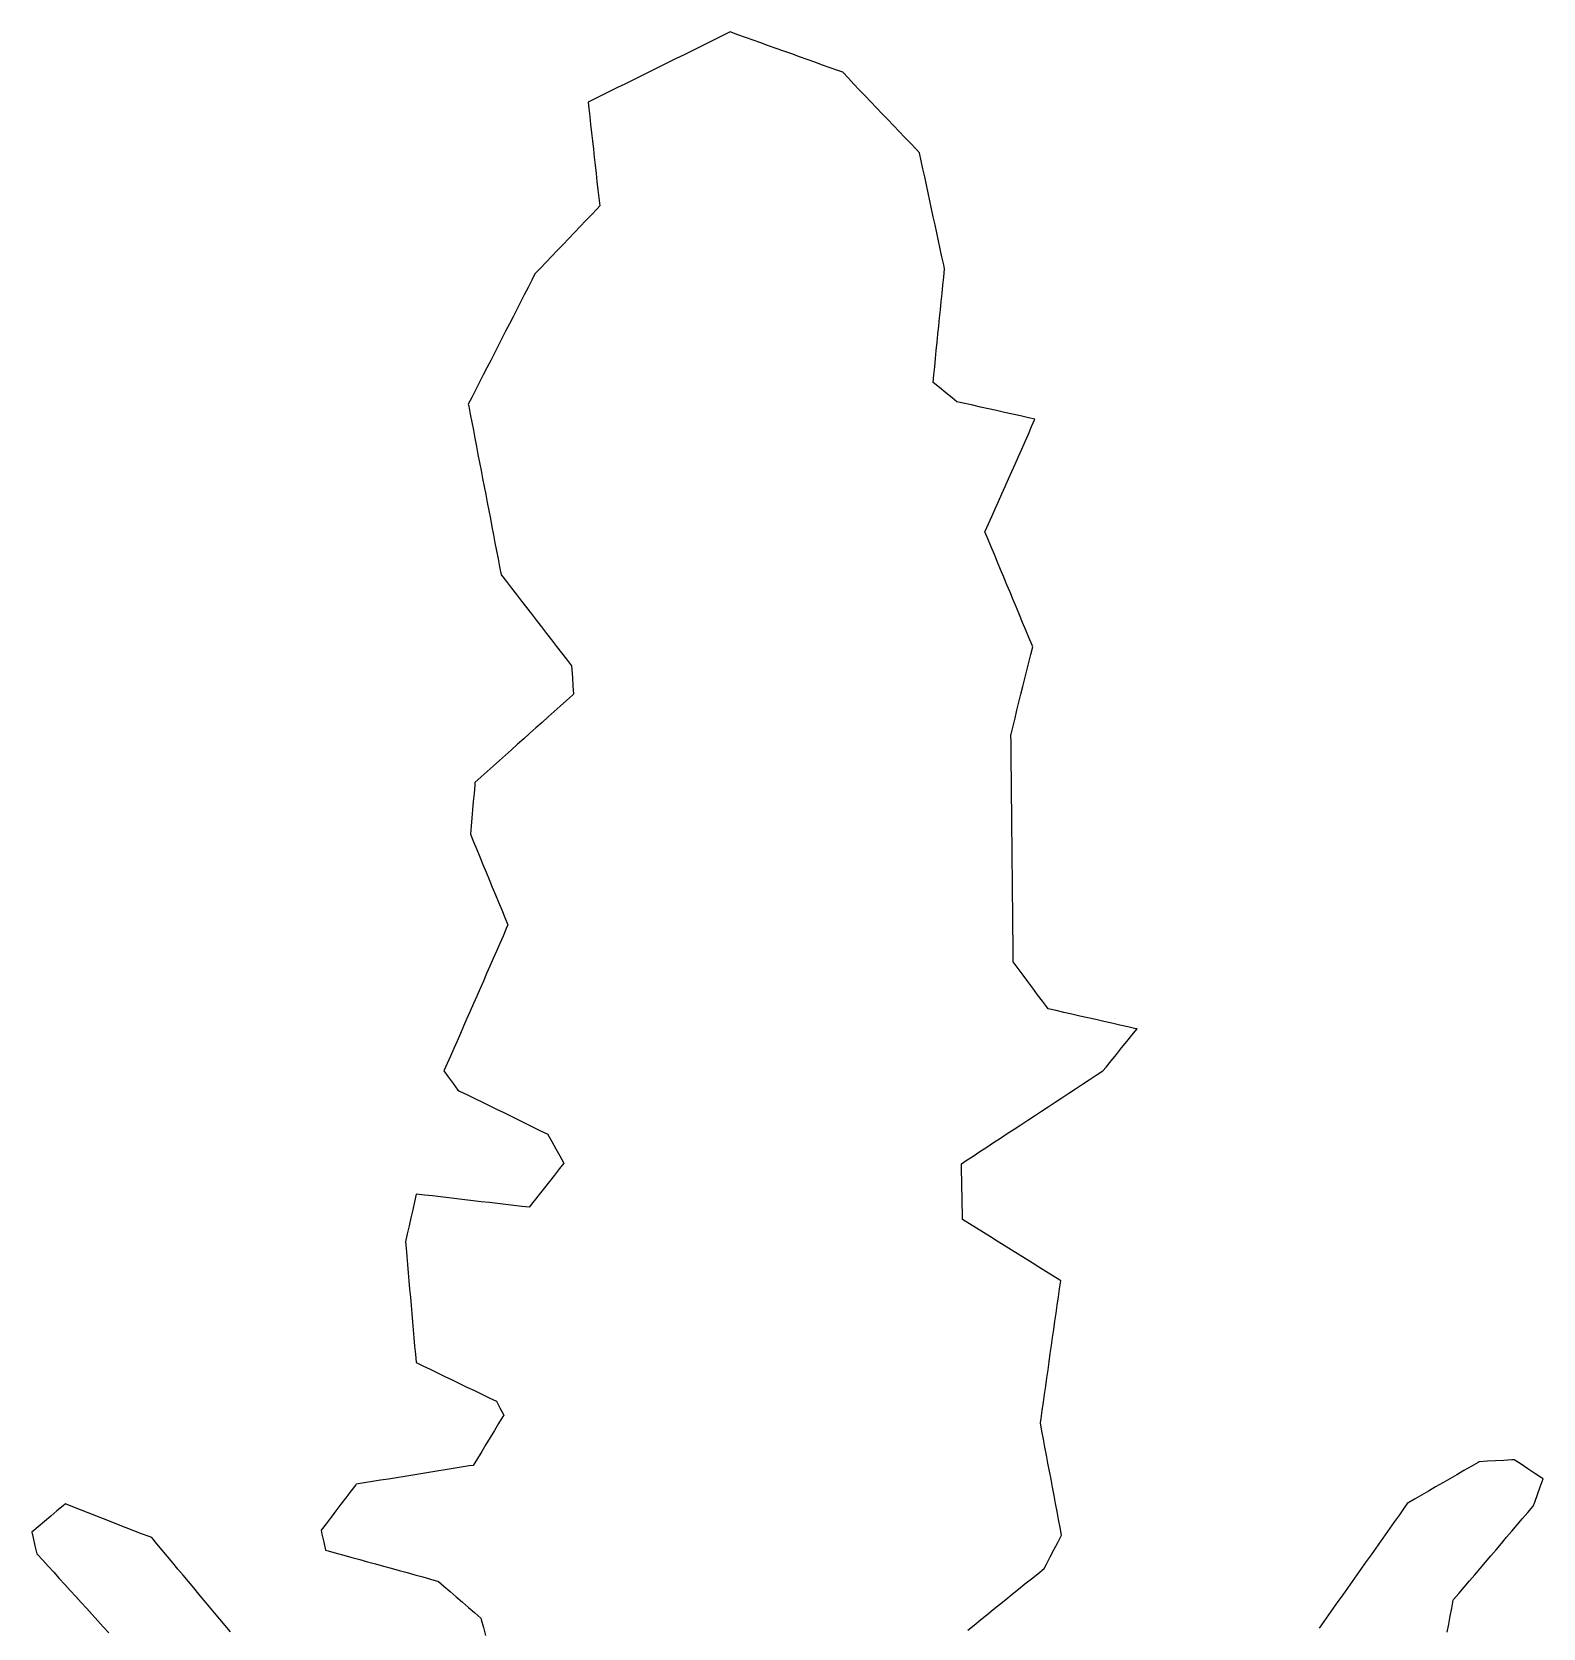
# Model space of a CAD drawing. Header units: millimetres. Extents: x 165 to 2352, y 1753 to 3323.
# Drawn here: x 507.8 to 692.6, y 2799.9 to 2995 of the extents above; entities that cross this region are included whole.
import ezdxf

# ---------------------------------------------------------------- set-up
doc = ezdxf.new("R2010")
doc.units = ezdxf.units.MM
doc.layers.add('ALL_ISLANDS', color=7, linetype='Continuous')
doc.layers.add('OUTLINE_ISLAND_01', color=7, linetype='Continuous')

msp = doc.modelspace()

# ---------------------------------------------------------------- linework, layer by layer
at = {"layer": 'ALL_ISLANDS'}
for points in [[(622.2465, 2799.6413), (623.0249, 2800.269), (623.8033, 2800.8968), (624.5817, 2801.5246), (625.3601, 2802.1523), (626.1385, 2802.7801), (626.9169, 2803.4079), (627.6953, 2804.0356), (628.4737, 2804.6634), (629.2521, 2805.2911), (630.0305, 2805.9189), (630.809, 2806.5467), (631.5874, 2807.1744), (631.867, 2807.7075), (632.3315, 2808.5931), (632.796, 2809.4786), (633.2605, 2810.3642), (633.725, 2811.2498), (633.5476, 2812.1905), (633.3623, 2813.1732), (633.177, 2814.1559), (632.9917, 2815.1386), (632.8064, 2816.1212), (632.6211, 2817.1039), (632.4358, 2818.0866), (632.2505, 2819.0693), (632.0652, 2820.052), (631.8799, 2821.0346), (631.6946, 2822.0173), (631.5093, 2823), (631.324, 2823.9827), (631.1387, 2824.9654), (631.2181, 2825.5208), (631.3595, 2826.5107), (631.501, 2827.5006), (631.6425, 2828.4906), (631.784, 2829.4805), (631.9254, 2830.4705), (632.0669, 2831.4604), (632.2084, 2832.4504), (632.3499, 2833.4403), (632.4913, 2834.4302), (632.6328, 2835.4202), (632.7743, 2836.4101), (632.9157, 2837.4001), (633.0572, 2838.39), (633.1987, 2839.38), (633.3402, 2840.3699), (633.4816, 2841.3598), (633.6231, 2842.3498), (633.5047, 2842.4236), (632.6562, 2842.9528), (631.8077, 2843.4819), (630.9591, 2844.0111), (630.1106, 2844.5402), (629.2621, 2845.0694), (628.4136, 2845.5985), (627.565, 2846.1277), (626.7165, 2846.6568), (625.868, 2847.1859), (625.0194, 2847.7151), (624.1709, 2848.2442), (623.3224, 2848.7734), (622.4738, 2849.3025), (621.6253, 2849.8317), (621.6088, 2850.664), (621.5889, 2851.6638), (621.569, 2852.6636), (621.5491, 2853.6634), (621.5292, 2854.6632), (621.5093, 2855.663), (621.4894, 2856.6628), (622.0646, 2857.0402), (622.9007, 2857.5887), (623.7368, 2858.1372), (624.573, 2858.6857), (625.4091, 2859.2342), (626.2453, 2859.7828), (627.0814, 2860.3313), (627.9175, 2860.8798), (628.7537, 2861.4283), (629.5898, 2861.9769), (630.4259, 2862.5254), (631.2621, 2863.0739), (632.0982, 2863.6224), (632.9343, 2864.1709), (633.7705, 2864.7195), (634.6066, 2865.268), (635.4427, 2865.8165), (636.2789, 2866.365), (637.115, 2866.9136), (637.9512, 2867.4621), (638.7873, 2868.0106), (639.168, 2868.4773), (639.8001, 2869.2522), (640.4322, 2870.027), (641.0644, 2870.8019), (641.6965, 2871.5768), (642.3286, 2872.3517), (642.9607, 2873.1265), (642.7975, 2873.1635), (641.8222, 2873.3847), (640.847, 2873.6058), (639.8717, 2873.8269), (638.8965, 2874.048), (637.9212, 2874.2692), (636.946, 2874.4903), (635.9707, 2874.7114), (634.9955, 2874.9325), (634.0202, 2875.1536), (633.045, 2875.3748), (632.0697, 2875.5959), (631.9899, 2875.7037), (631.3947, 2876.5073), (630.7995, 2877.3109), (630.2043, 2878.1145), (629.6092, 2878.918), (629.014, 2879.7216), (628.4188, 2880.5252), (627.8236, 2881.3288), (627.8155, 2882.1177), (627.8053, 2883.1176), (627.7951, 2884.1176), (627.7849, 2885.1175), (627.7747, 2886.1175), (627.7644, 2887.1174), (627.7542, 2888.1174), (627.744, 2889.1173), (627.7338, 2890.1173), (627.7236, 2891.1172), (627.7133, 2892.1172), (627.7031, 2893.1171), (627.6929, 2894.1171), (627.6827, 2895.117), (627.6725, 2896.117), (627.6622, 2897.1169), (627.652, 2898.1169), (627.6418, 2899.1168), (627.6316, 2900.1168), (627.6214, 2901.1167), (627.6111, 2902.1167), (627.6009, 2903.1166), (627.5907, 2904.1165), (627.5805, 2905.1165), (627.5703, 2906.1164), (627.56, 2907.1164), (627.5498, 2908.1163), (627.5396, 2909.1163), (627.5548, 2909.1779), (627.7947, 2910.1487), (628.0345, 2911.1195), (628.2744, 2912.0903), (628.5142, 2913.0611), (628.7541, 2914.0319), (628.9939, 2915.0027), (629.2338, 2915.9735), (629.4736, 2916.9444), (629.7135, 2917.9152), (629.9533, 2918.886), (630.1932, 2919.8568), (630.117, 2920.0399), (629.7331, 2920.9632), (629.3491, 2921.8866), (628.9652, 2922.81), (628.5813, 2923.7333), (628.1973, 2924.6567), (627.8134, 2925.58), (627.4294, 2926.5034), (627.0455, 2927.4267), (626.6615, 2928.3501), (626.2776, 2929.2734), (625.8936, 2930.1968), (625.5097, 2931.1201), (625.1257, 2932.0435), (624.7418, 2932.9669), (624.3578, 2933.8902), (624.3883, 2933.9588), (624.794, 2934.8728), (625.1998, 2935.7868), (625.6056, 2936.7007), (626.0113, 2937.6147), (626.4171, 2938.5287), (626.8229, 2939.4427), (627.2286, 2940.3566), (627.6344, 2941.2706), (628.0402, 2942.1846), (628.4459, 2943.0986), (628.8517, 2944.0126), (629.2575, 2944.9265), (629.6632, 2945.8405), (630.069, 2946.7545), (630.4748, 2947.6685), (629.6881, 2947.8439), (628.7121, 2948.0616), (627.7361, 2948.2794), (626.76, 2948.4971), (625.784, 2948.7148), (624.808, 2948.9325), (623.832, 2949.1502), (622.856, 2949.3679), (621.88, 2949.5856), (620.904, 2949.8033), (620.3365, 2950.2672), (619.5622, 2950.9001), (618.788, 2951.5329), (618.0137, 2952.1658), (618.1071, 2953.0863), (618.2081, 2954.0812), (618.3091, 2955.0761), (618.4101, 2956.071), (618.511, 2957.0659), (618.612, 2958.0608), (618.713, 2959.0556), (618.814, 2960.0505), (618.9149, 2961.0454), (619.0159, 2962.0403), (619.1169, 2963.0352), (619.2179, 2964.0301), (619.3188, 2965.025), (619.4198, 2966.0199), (619.3087, 2966.5353), (619.0979, 2967.5128), (618.8871, 2968.4904), (618.6763, 2969.4679), (618.4656, 2970.4454), (618.2548, 2971.423), (618.044, 2972.4005), (617.8333, 2973.378), (617.6225, 2974.3556), (617.4117, 2975.3331), (617.2009, 2976.3106), (616.9902, 2977.2882), (616.7794, 2978.2657), (616.5686, 2979.2432), (616.3578, 2980.2208), (615.9351, 2980.6639), (615.2448, 2981.3874), (614.5545, 2982.111), (613.8642, 2982.8345), (613.1739, 2983.558), (612.4837, 2984.2816), (611.7934, 2985.0051), (611.1031, 2985.7286), (610.4128, 2986.4522), (609.7225, 2987.1757), (609.0322, 2987.8992), (608.3419, 2988.6228), (607.6517, 2989.3463), (606.9614, 2990.0699), (606.3737, 2990.2802), (605.4322, 2990.6172), (604.4907, 2990.9542), (603.5492, 2991.2912), (602.6077, 2991.6282), (601.6662, 2991.9652), (600.7247, 2992.3022), (599.7832, 2992.6392), (598.8417, 2992.9762), (597.9002, 2993.3132), (596.9587, 2993.6502), (596.0172, 2993.9872), (595.0757, 2994.3242), (594.1342, 2994.6612), (593.1927, 2994.9982), (592.8676, 2994.8374), (591.9713, 2994.3941), (591.0749, 2993.9508), (590.1786, 2993.5074), (589.2822, 2993.0641), (588.3859, 2992.6207), (587.4895, 2992.1774), (586.5932, 2991.734), (585.6968, 2991.2907), (584.8005, 2990.8473), (583.9041, 2990.404), (583.0078, 2989.9607), (582.1114, 2989.5173), (581.2151, 2989.074), (580.3187, 2988.6306), (579.4224, 2988.1873), (578.526, 2987.7439), (577.6297, 2987.3006), (576.7333, 2986.8572), (575.837, 2986.4139), (575.9218, 2985.652), (576.0325, 2984.6581), (576.1432, 2983.6643), (576.2538, 2982.6704), (576.3645, 2981.6766), (576.4752, 2980.6827), (576.5859, 2979.6888), (576.6965, 2978.695), (576.8072, 2977.7011), (576.9179, 2976.7073), (577.0286, 2975.7134), (577.1392, 2974.7196), (577.2499, 2973.7257), (576.919, 2973.378), (576.2296, 2972.6536), (575.5402, 2971.9292), (574.8508, 2971.2048), (574.1614, 2970.4805), (573.472, 2969.7561), (572.7826, 2969.0317), (572.0932, 2968.3073), (571.4038, 2967.5829), (570.7144, 2966.8586), (570.025, 2966.1342), (569.3356, 2965.4098), (568.9393, 2964.6369), (568.483, 2963.747), (568.0267, 2962.8572), (567.5705, 2961.9673), (567.1142, 2961.0775), (566.6579, 2960.1877), (566.2017, 2959.2978), (565.7454, 2958.408), (565.2892, 2957.5181), (564.8329, 2956.6283), (564.3766, 2955.7384), (563.9204, 2954.8486), (563.4641, 2953.9587), (563.0078, 2953.0689), (562.5516, 2952.179), (562.0953, 2951.2892), (561.6391, 2950.3994), (561.1828, 2949.5095), (561.2325, 2949.2512), (561.4215, 2948.2692), (561.6104, 2947.2872), (561.7994, 2946.3052), (561.9884, 2945.3232), (562.1773, 2944.3413), (562.3663, 2943.3593), (562.5553, 2942.3773), (562.7442, 2941.3953), (562.9332, 2940.4133), (563.1222, 2939.4313), (563.3111, 2938.4494), (563.5001, 2937.4674), (563.6891, 2936.4854), (563.878, 2935.5034), (564.067, 2934.5214), (564.256, 2933.5394), (564.4449, 2932.5575), (564.6339, 2931.5755), (564.8229, 2930.5935), (565.0118, 2929.6115), (565.2008, 2928.6295), (565.227, 2928.5957), (565.8389, 2927.8048), (566.4509, 2927.0139), (567.0628, 2926.2231), (567.6748, 2925.4322), (568.2868, 2924.6413), (568.8987, 2923.8504), (569.5107, 2923.0595), (570.1226, 2922.2686), (570.7346, 2921.4777), (571.3466, 2920.6868), (571.9585, 2919.8959), (572.5705, 2919.1051), (573.1824, 2918.3142), (573.7944, 2917.5233), (573.8299, 2917.0503), (573.9049, 2916.0531), (573.9799, 2915.0559), (574.0548, 2914.0587), (573.9183, 2913.9364), (573.1734, 2913.2692), (572.4285, 2912.602), (571.6836, 2911.9348), (570.9387, 2911.2676), (570.1938, 2910.6005), (569.4489, 2909.9333), (568.704, 2909.2661), (567.9591, 2908.5989), (567.2142, 2907.9317), (566.4693, 2907.2646), (565.7244, 2906.5974), (564.9795, 2905.9302), (564.2346, 2905.263), (563.4897, 2904.5958), (562.7448, 2903.9287), (561.9999, 2903.2615), (561.9687, 2902.9093), (561.8803, 2901.9132), (561.7919, 2900.9171), (561.7035, 2899.921), (561.6151, 2898.9249), (561.5267, 2897.9288), (561.4383, 2896.9328), (561.4409, 2896.9263), (561.823, 2896.0022), (562.205, 2895.078), (562.587, 2894.1539), (562.969, 2893.2297), (563.3511, 2892.3056), (563.7331, 2891.3814), (564.1151, 2890.4573), (564.4971, 2889.5331), (564.8792, 2888.609), (565.2612, 2887.6848), (565.6432, 2886.7607), (566.0252, 2885.8365), (565.8301, 2885.3913), (565.4286, 2884.4754), (565.0271, 2883.5595), (564.6256, 2882.6437), (564.2241, 2881.7278), (563.8226, 2880.812), (563.4211, 2879.8961), (563.0196, 2878.9802), (562.6181, 2878.0644), (562.2166, 2877.1485), (561.8151, 2876.2327), (561.4136, 2875.3168), (561.0121, 2874.4009), (560.6106, 2873.4851), (560.2091, 2872.5692), (559.8076, 2871.6533), (559.4061, 2870.7375), (559.0046, 2869.8216), (558.6031, 2868.9058), (558.2016, 2867.9899), (558.7264, 2867.2662), (559.3134, 2866.4566), (559.9005, 2865.6471), (560.122, 2865.5385), (561.0199, 2865.0982), (561.9178, 2864.658), (562.8157, 2864.2178), (563.7136, 2863.7776), (564.6114, 2863.3374), (565.5093, 2862.8971), (566.4072, 2862.4569), (567.3051, 2862.0167), (568.203, 2861.5765), (569.1009, 2861.1363), (569.9988, 2860.696), (570.8967, 2860.2558), (570.9131, 2860.2267), (571.4051, 2859.3561), (571.897, 2858.4854), (572.389, 2857.6148), (572.8809, 2856.7442), (572.3375, 2856.0529), (571.7195, 2855.2667), (571.1015, 2854.4805), (570.4835, 2853.6944), (569.8655, 2852.9082), (569.2475, 2852.122), (568.6295, 2851.3358), (567.7269, 2851.4408), (566.7336, 2851.5562), (565.7403, 2851.6717), (564.747, 2851.7872), (563.7537, 2851.9027), (562.7604, 2852.0182), (561.767, 2852.1337), (560.7737, 2852.2492), (559.7804, 2852.3646), (558.7871, 2852.4801), (557.7938, 2852.5956), (556.8005, 2852.7111), (555.8072, 2852.8266), (554.8139, 2852.9421), (554.5979, 2851.9803), (554.3787, 2851.0046), (554.1595, 2850.0289), (553.9404, 2849.0533), (553.7212, 2848.0776), (553.5021, 2847.1019), (553.5709, 2846.3152), (553.6582, 2845.319), (553.7454, 2844.3228), (553.8327, 2843.3267), (553.9199, 2842.3305), (554.0071, 2841.3343), (554.0944, 2840.3381), (554.1816, 2839.3419), (554.2688, 2838.3457), (554.3561, 2837.3495), (554.4433, 2836.3533), (554.5305, 2835.3572), (554.6178, 2834.361), (554.705, 2833.3648), (554.7922, 2832.3686), (555.616, 2831.9709), (556.5165, 2831.5361), (557.4171, 2831.1014), (558.3176, 2830.6666), (559.2182, 2830.2318), (560.1187, 2829.7971), (561.0192, 2829.3623), (561.9198, 2828.9275), (562.8203, 2828.4928), (563.7209, 2828.058), (564.6214, 2827.6232), (565.0425, 2826.8257), (565.5094, 2825.9414), (565.4088, 2825.7753), (564.8909, 2824.9199), (564.3729, 2824.0644), (563.855, 2823.209), (563.3371, 2822.3536), (562.8191, 2821.4982), (562.3012, 2820.6428), (561.7833, 2819.7873), (561.3008, 2819.7096), (560.3135, 2819.5504), (559.3263, 2819.3912), (558.339, 2819.232), (557.3518, 2819.0728), (556.3645, 2818.9137), (555.3773, 2818.7545), (554.39, 2818.5953), (553.4028, 2818.4361), (552.4155, 2818.2769), (551.4283, 2818.1177), (550.441, 2817.9586), (549.4538, 2817.7994), (548.4665, 2817.6402), (547.4793, 2817.481), (547.4318, 2817.4189), (546.8246, 2816.6244), (546.2173, 2815.8299), (545.6101, 2815.0353), (545.0028, 2814.2408), (544.3956, 2813.4463), (543.7884, 2812.6518), (543.1811, 2811.8573), (543.2904, 2811.3753), (543.5116, 2810.4001), (543.7328, 2809.4249), (544.0474, 2809.3379), (545.0113, 2809.0715), (545.9752, 2808.805), (546.939, 2808.5386), (547.9029, 2808.2722), (548.8667, 2808.0058), (549.8306, 2807.7393), (550.7944, 2807.4729), (551.7583, 2807.2065), (552.7221, 2806.94), (553.686, 2806.6736), (554.6499, 2806.4072), (555.6137, 2806.1408), (556.5776, 2805.8743), (557.5414, 2805.6079), (558.2067, 2805.0288), (558.9609, 2804.3722), (559.7152, 2803.7156), (560.4694, 2803.059), (561.2237, 2802.4024), (561.9779, 2801.7459), (562.7322, 2801.0893), (562.7731, 2800.9351), (563.0301, 2799.9687), (563.287, 2799.0022)], [(680.8914, 2799.3898), (681.0726, 2800.3732), (681.2538, 2801.3567), (681.4351, 2802.3401), (681.6163, 2803.3236), (681.6652, 2803.381), (682.3138, 2804.1422), (682.9624, 2804.9033), (683.6109, 2805.6645), (684.2595, 2806.4257), (684.9081, 2807.1868), (685.5566, 2807.948), (686.2052, 2808.7091), (686.8538, 2809.4703), (687.5023, 2810.2315), (688.1509, 2810.9926), (688.7995, 2811.7538), (689.448, 2812.5149), (690.0966, 2813.2761), (690.7452, 2814.0372), (691.3937, 2814.7984), (691.5777, 2815.303), (691.9203, 2816.2425), (692.2629, 2817.182), (692.6055, 2818.1215), (692.4153, 2818.2485), (691.5838, 2818.8039), (690.7522, 2819.3593), (689.9206, 2819.9147), (689.089, 2820.4701), (688.7947, 2820.454), (687.7962, 2820.3994), (686.7977, 2820.3447), (685.7992, 2820.2901), (684.8007, 2820.2354), (684.6575, 2820.1524), (683.7923, 2819.651), (682.9271, 2819.1496), (682.0618, 2818.6482), (681.1966, 2818.1468), (680.3314, 2817.6454), (679.4662, 2817.144), (678.601, 2816.6426), (677.7358, 2816.1412), (676.8706, 2815.6398), (676.0053, 2815.1384), (675.6071, 2814.5751), (675.0298, 2813.7586), (674.4526, 2812.942), (673.8753, 2812.1255), (673.298, 2811.3089), (672.7207, 2810.4924), (672.1435, 2809.6758), (671.5662, 2808.8593), (670.9889, 2808.0427), (670.4116, 2807.2262), (669.8344, 2806.4096), (669.2571, 2805.5931), (668.6798, 2804.7765), (668.1026, 2803.96), (667.5253, 2803.1434), (666.948, 2802.3269), (666.3707, 2801.5103), (665.7935, 2800.6938), (665.2162, 2799.8772)], [(532.0906, 2799.4413), (531.4492, 2800.2085), (530.8078, 2800.9756), (530.1663, 2801.7428), (529.5249, 2802.51), (528.8835, 2803.2772), (528.2421, 2804.0444), (527.6006, 2804.8116), (526.9592, 2805.5787), (526.3178, 2806.3459), (525.6763, 2807.1131), (525.0349, 2807.8803), (524.3935, 2808.6475), (523.7521, 2809.4147), (523.1106, 2810.1819), (522.4692, 2810.949), (522.1526, 2811.0729), (521.2213, 2811.4371), (520.2899, 2811.8013), (519.3586, 2812.1655), (518.4273, 2812.5297), (517.496, 2812.8939), (516.5647, 2813.2581), (515.6334, 2813.6223), (514.702, 2813.9866), (513.7707, 2814.3508), (512.8394, 2814.715), (511.9081, 2815.0792), (511.6459, 2814.8586), (510.8807, 2814.2148), (510.1154, 2813.5711), (509.3502, 2812.9273), (508.585, 2812.2836), (507.8198, 2811.6398), (507.9748, 2810.9433), (508.192, 2809.9672), (508.4092, 2808.991), (508.4652, 2808.9296), (509.1385, 2808.1903), (509.8119, 2807.451), (510.4853, 2806.7117), (511.1587, 2805.9725), (511.8321, 2805.2332), (512.5054, 2804.4939), (513.1788, 2803.7546), (513.8522, 2803.0153), (514.5256, 2802.276), (515.199, 2801.5367), (515.8724, 2800.7974), (516.5457, 2800.0581), (517.2191, 2799.3188)]]:
    msp.add_lwpolyline(points, dxfattribs=at)
at = {"layer": 'OUTLINE_ISLAND_01'}
for points in [[(622.2465, 2799.6413), (623.0249, 2800.269), (623.8033, 2800.8968), (624.5817, 2801.5246), (625.3601, 2802.1523), (626.1385, 2802.7801), (626.9169, 2803.4079), (627.6953, 2804.0356), (628.4737, 2804.6634), (629.2521, 2805.2911), (630.0305, 2805.9189), (630.809, 2806.5467), (631.5874, 2807.1744), (631.867, 2807.7075), (632.3315, 2808.5931), (632.796, 2809.4786), (633.2605, 2810.3642), (633.725, 2811.2498), (633.5476, 2812.1905), (633.3623, 2813.1732), (633.177, 2814.1559), (632.9917, 2815.1386), (632.8064, 2816.1212), (632.6211, 2817.1039), (632.4358, 2818.0866), (632.2505, 2819.0693), (632.0652, 2820.052), (631.8799, 2821.0346), (631.6946, 2822.0173), (631.5093, 2823), (631.324, 2823.9827), (631.1387, 2824.9654), (631.2181, 2825.5208), (631.3595, 2826.5107), (631.501, 2827.5006), (631.6425, 2828.4906), (631.784, 2829.4805), (631.9254, 2830.4705), (632.0669, 2831.4604), (632.2084, 2832.4504), (632.3499, 2833.4403), (632.4913, 2834.4302), (632.6328, 2835.4202), (632.7743, 2836.4101), (632.9157, 2837.4001), (633.0572, 2838.39), (633.1987, 2839.38), (633.3402, 2840.3699), (633.4816, 2841.3598), (633.6231, 2842.3498), (633.5047, 2842.4236), (632.6562, 2842.9528), (631.8077, 2843.4819), (630.9591, 2844.0111), (630.1106, 2844.5402), (629.2621, 2845.0694), (628.4136, 2845.5985), (627.565, 2846.1277), (626.7165, 2846.6568), (625.868, 2847.1859), (625.0194, 2847.7151), (624.1709, 2848.2442), (623.3224, 2848.7734), (622.4738, 2849.3025), (621.6253, 2849.8317), (621.6088, 2850.664), (621.5889, 2851.6638), (621.569, 2852.6636), (621.5491, 2853.6634), (621.5292, 2854.6632), (621.5093, 2855.663), (621.4894, 2856.6628), (622.0646, 2857.0402), (622.9007, 2857.5887), (623.7368, 2858.1372), (624.573, 2858.6857), (625.4091, 2859.2342), (626.2453, 2859.7828), (627.0814, 2860.3313), (627.9175, 2860.8798), (628.7537, 2861.4283), (629.5898, 2861.9769), (630.4259, 2862.5254), (631.2621, 2863.0739), (632.0982, 2863.6224), (632.9343, 2864.1709), (633.7705, 2864.7195), (634.6066, 2865.268), (635.4427, 2865.8165), (636.2789, 2866.365), (637.115, 2866.9136), (637.9512, 2867.4621), (638.7873, 2868.0106), (639.168, 2868.4773), (639.8001, 2869.2522), (640.4322, 2870.027), (641.0644, 2870.8019), (641.6965, 2871.5768), (642.3286, 2872.3517), (642.9607, 2873.1265), (642.7975, 2873.1635), (641.8222, 2873.3847), (640.847, 2873.6058), (639.8717, 2873.8269), (638.8965, 2874.048), (637.9212, 2874.2692), (636.946, 2874.4903), (635.9707, 2874.7114), (634.9955, 2874.9325), (634.0202, 2875.1536), (633.045, 2875.3748), (632.0697, 2875.5959), (631.9899, 2875.7037), (631.3947, 2876.5073), (630.7995, 2877.3109), (630.2043, 2878.1145), (629.6092, 2878.918), (629.014, 2879.7216), (628.4188, 2880.5252), (627.8236, 2881.3288), (627.8155, 2882.1177), (627.8053, 2883.1176), (627.7951, 2884.1176), (627.7849, 2885.1175), (627.7747, 2886.1175), (627.7644, 2887.1174), (627.7542, 2888.1174), (627.744, 2889.1173), (627.7338, 2890.1173), (627.7236, 2891.1172), (627.7133, 2892.1172), (627.7031, 2893.1171), (627.6929, 2894.1171), (627.6827, 2895.117), (627.6725, 2896.117), (627.6622, 2897.1169), (627.652, 2898.1169), (627.6418, 2899.1168), (627.6316, 2900.1168), (627.6214, 2901.1167), (627.6111, 2902.1167), (627.6009, 2903.1166), (627.5907, 2904.1165), (627.5805, 2905.1165), (627.5703, 2906.1164), (627.56, 2907.1164), (627.5498, 2908.1163), (627.5396, 2909.1163), (627.5548, 2909.1779), (627.7947, 2910.1487), (628.0345, 2911.1195), (628.2744, 2912.0903), (628.5142, 2913.0611), (628.7541, 2914.0319), (628.9939, 2915.0027), (629.2338, 2915.9735), (629.4736, 2916.9444), (629.7135, 2917.9152), (629.9533, 2918.886), (630.1932, 2919.8568), (630.117, 2920.0399), (629.7331, 2920.9632), (629.3491, 2921.8866), (628.9652, 2922.81), (628.5813, 2923.7333), (628.1973, 2924.6567), (627.8134, 2925.58), (627.4294, 2926.5034), (627.0455, 2927.4267), (626.6615, 2928.3501), (626.2776, 2929.2734), (625.8936, 2930.1968), (625.5097, 2931.1201), (625.1257, 2932.0435), (624.7418, 2932.9669), (624.3578, 2933.8902), (624.3883, 2933.9588), (624.794, 2934.8728), (625.1998, 2935.7868), (625.6056, 2936.7007), (626.0113, 2937.6147), (626.4171, 2938.5287), (626.8229, 2939.4427), (627.2286, 2940.3566), (627.6344, 2941.2706), (628.0402, 2942.1846), (628.4459, 2943.0986), (628.8517, 2944.0126), (629.2575, 2944.9265), (629.6632, 2945.8405), (630.069, 2946.7545), (630.4748, 2947.6685), (629.6881, 2947.8439), (628.7121, 2948.0616), (627.7361, 2948.2794), (626.76, 2948.4971), (625.784, 2948.7148), (624.808, 2948.9325), (623.832, 2949.1502), (622.856, 2949.3679), (621.88, 2949.5856), (620.904, 2949.8033), (620.3365, 2950.2672), (619.5622, 2950.9001), (618.788, 2951.5329), (618.0137, 2952.1658), (618.1071, 2953.0863), (618.2081, 2954.0812), (618.3091, 2955.0761), (618.4101, 2956.071), (618.511, 2957.0659), (618.612, 2958.0608), (618.713, 2959.0556), (618.814, 2960.0505), (618.9149, 2961.0454), (619.0159, 2962.0403), (619.1169, 2963.0352), (619.2179, 2964.0301), (619.3188, 2965.025), (619.4198, 2966.0199), (619.3087, 2966.5353), (619.0979, 2967.5128), (618.8871, 2968.4904), (618.6763, 2969.4679), (618.4656, 2970.4454), (618.2548, 2971.423), (618.044, 2972.4005), (617.8333, 2973.378), (617.6225, 2974.3556), (617.4117, 2975.3331), (617.2009, 2976.3106), (616.9902, 2977.2882), (616.7794, 2978.2657), (616.5686, 2979.2432), (616.3578, 2980.2208), (615.9351, 2980.6639), (615.2448, 2981.3874), (614.5545, 2982.111), (613.8642, 2982.8345), (613.1739, 2983.558), (612.4837, 2984.2816), (611.7934, 2985.0051), (611.1031, 2985.7286), (610.4128, 2986.4522), (609.7225, 2987.1757), (609.0322, 2987.8992), (608.3419, 2988.6228), (607.6517, 2989.3463), (606.9614, 2990.0699), (606.3737, 2990.2802), (605.4322, 2990.6172), (604.4907, 2990.9542), (603.5492, 2991.2912), (602.6077, 2991.6282), (601.6662, 2991.9652), (600.7247, 2992.3022), (599.7832, 2992.6392), (598.8417, 2992.9762), (597.9002, 2993.3132), (596.9587, 2993.6502), (596.0172, 2993.9872), (595.0757, 2994.3242), (594.1342, 2994.6612), (593.1927, 2994.9982), (592.8676, 2994.8374), (591.9713, 2994.3941), (591.0749, 2993.9508), (590.1786, 2993.5074), (589.2822, 2993.0641), (588.3859, 2992.6207), (587.4895, 2992.1774), (586.5932, 2991.734), (585.6968, 2991.2907), (584.8005, 2990.8473), (583.9041, 2990.404), (583.0078, 2989.9607), (582.1114, 2989.5173), (581.2151, 2989.074), (580.3187, 2988.6306), (579.4224, 2988.1873), (578.526, 2987.7439), (577.6297, 2987.3006), (576.7333, 2986.8572), (575.837, 2986.4139), (575.9218, 2985.652), (576.0325, 2984.6581), (576.1432, 2983.6643), (576.2538, 2982.6704), (576.3645, 2981.6766), (576.4752, 2980.6827), (576.5859, 2979.6888), (576.6965, 2978.695), (576.8072, 2977.7011), (576.9179, 2976.7073), (577.0286, 2975.7134), (577.1392, 2974.7196), (577.2499, 2973.7257), (576.919, 2973.378), (576.2296, 2972.6536), (575.5402, 2971.9292), (574.8508, 2971.2048), (574.1614, 2970.4805), (573.472, 2969.7561), (572.7826, 2969.0317), (572.0932, 2968.3073), (571.4038, 2967.5829), (570.7144, 2966.8586), (570.025, 2966.1342), (569.3356, 2965.4098), (568.9393, 2964.6369), (568.483, 2963.747), (568.0267, 2962.8572), (567.5705, 2961.9673), (567.1142, 2961.0775), (566.6579, 2960.1877), (566.2017, 2959.2978), (565.7454, 2958.408), (565.2892, 2957.5181), (564.8329, 2956.6283), (564.3766, 2955.7384), (563.9204, 2954.8486), (563.4641, 2953.9587), (563.0078, 2953.0689), (562.5516, 2952.179), (562.0953, 2951.2892), (561.6391, 2950.3994), (561.1828, 2949.5095), (561.2325, 2949.2512), (561.4215, 2948.2692), (561.6104, 2947.2872), (561.7994, 2946.3052), (561.9884, 2945.3232), (562.1773, 2944.3413), (562.3663, 2943.3593), (562.5553, 2942.3773), (562.7442, 2941.3953), (562.9332, 2940.4133), (563.1222, 2939.4313), (563.3111, 2938.4494), (563.5001, 2937.4674), (563.6891, 2936.4854), (563.878, 2935.5034), (564.067, 2934.5214), (564.256, 2933.5394), (564.4449, 2932.5575), (564.6339, 2931.5755), (564.8229, 2930.5935), (565.0118, 2929.6115), (565.2008, 2928.6295), (565.227, 2928.5957), (565.8389, 2927.8048), (566.4509, 2927.0139), (567.0628, 2926.2231), (567.6748, 2925.4322), (568.2868, 2924.6413), (568.8987, 2923.8504), (569.5107, 2923.0595), (570.1226, 2922.2686), (570.7346, 2921.4777), (571.3466, 2920.6868), (571.9585, 2919.8959), (572.5705, 2919.1051), (573.1824, 2918.3142), (573.7944, 2917.5233), (573.8299, 2917.0503), (573.9049, 2916.0531), (573.9799, 2915.0559), (574.0548, 2914.0587), (573.9183, 2913.9364), (573.1734, 2913.2692), (572.4285, 2912.602), (571.6836, 2911.9348), (570.9387, 2911.2676), (570.1938, 2910.6005), (569.4489, 2909.9333), (568.704, 2909.2661), (567.9591, 2908.5989), (567.2142, 2907.9317), (566.4693, 2907.2646), (565.7244, 2906.5974), (564.9795, 2905.9302), (564.2346, 2905.263), (563.4897, 2904.5958), (562.7448, 2903.9287), (561.9999, 2903.2615), (561.9687, 2902.9093), (561.8803, 2901.9132), (561.7919, 2900.9171), (561.7035, 2899.921), (561.6151, 2898.9249), (561.5267, 2897.9288), (561.4383, 2896.9328), (561.4409, 2896.9263), (561.823, 2896.0022), (562.205, 2895.078), (562.587, 2894.1539), (562.969, 2893.2297), (563.3511, 2892.3056), (563.7331, 2891.3814), (564.1151, 2890.4573), (564.4971, 2889.5331), (564.8792, 2888.609), (565.2612, 2887.6848), (565.6432, 2886.7607), (566.0252, 2885.8365), (565.8301, 2885.3913), (565.4286, 2884.4754), (565.0271, 2883.5595), (564.6256, 2882.6437), (564.2241, 2881.7278), (563.8226, 2880.812), (563.4211, 2879.8961), (563.0196, 2878.9802), (562.6181, 2878.0644), (562.2166, 2877.1485), (561.8151, 2876.2327), (561.4136, 2875.3168), (561.0121, 2874.4009), (560.6106, 2873.4851), (560.2091, 2872.5692), (559.8076, 2871.6533), (559.4061, 2870.7375), (559.0046, 2869.8216), (558.6031, 2868.9058), (558.2016, 2867.9899), (558.7264, 2867.2662), (559.3134, 2866.4566), (559.9005, 2865.6471), (560.122, 2865.5385), (561.0199, 2865.0982), (561.9178, 2864.658), (562.8157, 2864.2178), (563.7136, 2863.7776), (564.6114, 2863.3374), (565.5093, 2862.8971), (566.4072, 2862.4569), (567.3051, 2862.0167), (568.203, 2861.5765), (569.1009, 2861.1363), (569.9988, 2860.696), (570.8967, 2860.2558), (570.9131, 2860.2267), (571.4051, 2859.3561), (571.897, 2858.4854), (572.389, 2857.6148), (572.8809, 2856.7442), (572.3375, 2856.0529), (571.7195, 2855.2667), (571.1015, 2854.4805), (570.4835, 2853.6944), (569.8655, 2852.9082), (569.2475, 2852.122), (568.6295, 2851.3358), (567.7269, 2851.4408), (566.7336, 2851.5562), (565.7403, 2851.6717), (564.747, 2851.7872), (563.7537, 2851.9027), (562.7604, 2852.0182), (561.767, 2852.1337), (560.7737, 2852.2492), (559.7804, 2852.3646), (558.7871, 2852.4801), (557.7938, 2852.5956), (556.8005, 2852.7111), (555.8072, 2852.8266), (554.8139, 2852.9421), (554.5979, 2851.9803), (554.3787, 2851.0046), (554.1595, 2850.0289), (553.9404, 2849.0533), (553.7212, 2848.0776), (553.5021, 2847.1019), (553.5709, 2846.3152), (553.6582, 2845.319), (553.7454, 2844.3228), (553.8327, 2843.3267), (553.9199, 2842.3305), (554.0071, 2841.3343), (554.0944, 2840.3381), (554.1816, 2839.3419), (554.2688, 2838.3457), (554.3561, 2837.3495), (554.4433, 2836.3533), (554.5305, 2835.3572), (554.6178, 2834.361), (554.705, 2833.3648), (554.7922, 2832.3686), (555.616, 2831.9709), (556.5165, 2831.5361), (557.4171, 2831.1014), (558.3176, 2830.6666), (559.2182, 2830.2318), (560.1187, 2829.7971), (561.0192, 2829.3623), (561.9198, 2828.9275), (562.8203, 2828.4928), (563.7209, 2828.058), (564.6214, 2827.6232), (565.0425, 2826.8257), (565.5094, 2825.9414), (565.4088, 2825.7753), (564.8909, 2824.9199), (564.3729, 2824.0644), (563.855, 2823.209), (563.3371, 2822.3536), (562.8191, 2821.4982), (562.3012, 2820.6428), (561.7833, 2819.7873), (561.3008, 2819.7096), (560.3135, 2819.5504), (559.3263, 2819.3912), (558.339, 2819.232), (557.3518, 2819.0728), (556.3645, 2818.9137), (555.3773, 2818.7545), (554.39, 2818.5953), (553.4028, 2818.4361), (552.4155, 2818.2769), (551.4283, 2818.1177), (550.441, 2817.9586), (549.4538, 2817.7994), (548.4665, 2817.6402), (547.4793, 2817.481), (547.4318, 2817.4189), (546.8246, 2816.6244), (546.2173, 2815.8299), (545.6101, 2815.0353), (545.0028, 2814.2408), (544.3956, 2813.4463), (543.7884, 2812.6518), (543.1811, 2811.8573), (543.2904, 2811.3753), (543.5116, 2810.4001), (543.7328, 2809.4249), (544.0474, 2809.3379), (545.0113, 2809.0715), (545.9752, 2808.805), (546.939, 2808.5386), (547.9029, 2808.2722), (548.8667, 2808.0058), (549.8306, 2807.7393), (550.7944, 2807.4729), (551.7583, 2807.2065), (552.7221, 2806.94), (553.686, 2806.6736), (554.6499, 2806.4072), (555.6137, 2806.1408), (556.5776, 2805.8743), (557.5414, 2805.6079), (558.2067, 2805.0288), (558.9609, 2804.3722), (559.7152, 2803.7156), (560.4694, 2803.059), (561.2237, 2802.4024), (561.9779, 2801.7459), (562.7322, 2801.0893), (562.7731, 2800.9351), (563.0301, 2799.9687), (563.287, 2799.0022)], [(680.8914, 2799.3898), (681.0726, 2800.3732), (681.2538, 2801.3567), (681.4351, 2802.3401), (681.6163, 2803.3236), (681.6652, 2803.381), (682.3138, 2804.1422), (682.9624, 2804.9033), (683.6109, 2805.6645), (684.2595, 2806.4257), (684.9081, 2807.1868), (685.5566, 2807.948), (686.2052, 2808.7091), (686.8538, 2809.4703), (687.5023, 2810.2315), (688.1509, 2810.9926), (688.7995, 2811.7538), (689.448, 2812.5149), (690.0966, 2813.2761), (690.7452, 2814.0372), (691.3937, 2814.7984), (691.5777, 2815.303), (691.9203, 2816.2425), (692.2629, 2817.182), (692.6055, 2818.1215), (692.4153, 2818.2485), (691.5838, 2818.8039), (690.7522, 2819.3593), (689.9206, 2819.9147), (689.089, 2820.4701), (688.7947, 2820.454), (687.7962, 2820.3994), (686.7977, 2820.3447), (685.7992, 2820.2901), (684.8007, 2820.2354), (684.6575, 2820.1524), (683.7923, 2819.651), (682.9271, 2819.1496), (682.0618, 2818.6482), (681.1966, 2818.1468), (680.3314, 2817.6454), (679.4662, 2817.144), (678.601, 2816.6426), (677.7358, 2816.1412), (676.8706, 2815.6398), (676.0053, 2815.1384), (675.6071, 2814.5751), (675.0298, 2813.7586), (674.4526, 2812.942), (673.8753, 2812.1255), (673.298, 2811.3089), (672.7207, 2810.4924), (672.1435, 2809.6758), (671.5662, 2808.8593), (670.9889, 2808.0427), (670.4116, 2807.2262), (669.8344, 2806.4096), (669.2571, 2805.5931), (668.6798, 2804.7765), (668.1026, 2803.96), (667.5253, 2803.1434), (666.948, 2802.3269), (666.3707, 2801.5103), (665.7935, 2800.6938), (665.2162, 2799.8772)], [(532.0906, 2799.4413), (531.4492, 2800.2085), (530.8078, 2800.9756), (530.1663, 2801.7428), (529.5249, 2802.51), (528.8835, 2803.2772), (528.2421, 2804.0444), (527.6006, 2804.8116), (526.9592, 2805.5787), (526.3178, 2806.3459), (525.6763, 2807.1131), (525.0349, 2807.8803), (524.3935, 2808.6475), (523.7521, 2809.4147), (523.1106, 2810.1819), (522.4692, 2810.949), (522.1526, 2811.0729), (521.2213, 2811.4371), (520.2899, 2811.8013), (519.3586, 2812.1655), (518.4273, 2812.5297), (517.496, 2812.8939), (516.5647, 2813.2581), (515.6334, 2813.6223), (514.702, 2813.9866), (513.7707, 2814.3508), (512.8394, 2814.715), (511.9081, 2815.0792), (511.6459, 2814.8586), (510.8807, 2814.2148), (510.1154, 2813.5711), (509.3502, 2812.9273), (508.585, 2812.2836), (507.8198, 2811.6398), (507.9748, 2810.9433), (508.192, 2809.9672), (508.4092, 2808.991), (508.4652, 2808.9296), (509.1385, 2808.1903), (509.8119, 2807.451), (510.4853, 2806.7117), (511.1587, 2805.9725), (511.8321, 2805.2332), (512.5054, 2804.4939), (513.1788, 2803.7546), (513.8522, 2803.0153), (514.5256, 2802.276), (515.199, 2801.5367), (515.8724, 2800.7974), (516.5457, 2800.0581), (517.2191, 2799.3188)]]:
    msp.add_lwpolyline(points, dxfattribs=at)

doc.saveas('drawing.dxf')
